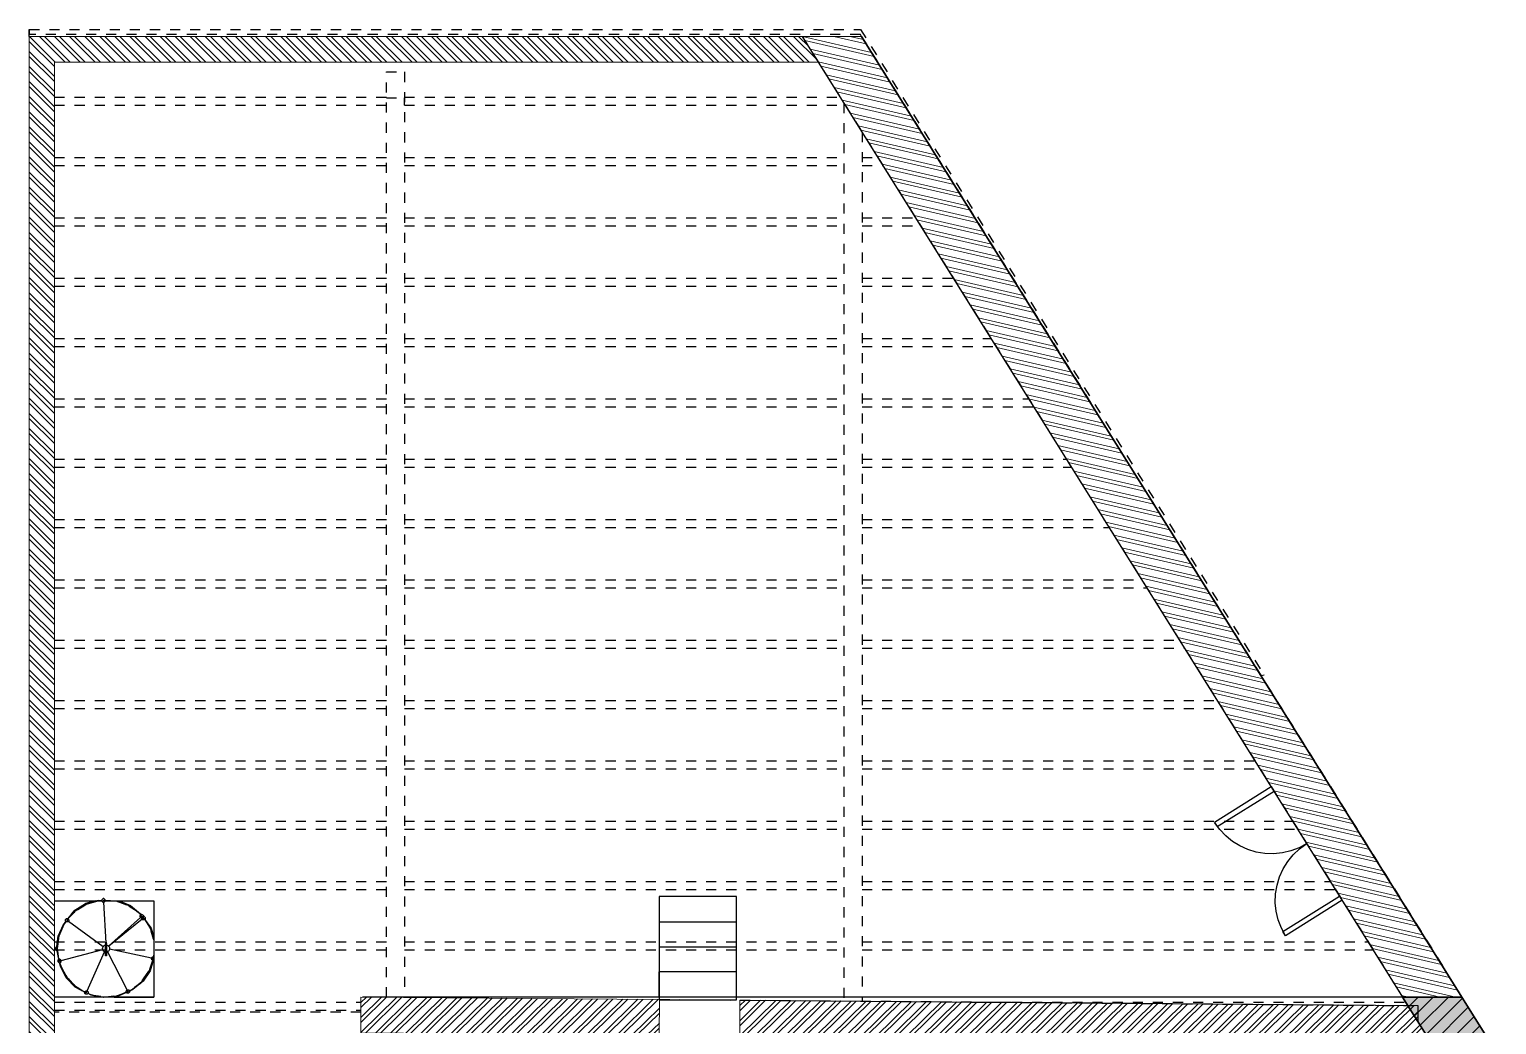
# Model space of a CAD drawing. Header units: metres. Extents: x -0.4 to 25, y -4 to 22.1.
# Drawn here: x 1.19 to 15.78, y 12.18 to 22.08 of the extents above; entities that cross this region are included whole.
import ezdxf

# ---------------------------------------------------------------- set-up
doc = ezdxf.new("R2010")
doc.units = ezdxf.units.M
doc.linetypes.add('DASH', pattern=[0.2, 0.1, -0.1])
for name, color, linetype in [('02_MURS_MAISON-F', 7, 'CONTINUOUS'), ('02_MURS_MAISON-R', 7, 'CONTINUOUS'), ('02_MURS_MAISON-S', 7, 'CONTINUOUS'), ('02_MURS_MAISON-S-SH', 7, 'CONTINUOUS'), ('04_MENUISERIE-F', 7, 'CONTINUOUS'), ('22_COUVERTURE-R', 7, 'CONTINUOUS'), ('LAYER0-F', 7, 'CONTINUOUS'), ('LAYER0-R', 7, 'CONTINUOUS'), ('Z_01_TOITURE-R', 7, 'CONTINUOUS'), ('Z_02_R_0-F', 7, 'CONTINUOUS'), ('Z_02_R_0-S', 7, 'CONTINUOUS'), ('Z_02_R_0-S-SF', 7, 'CONTINUOUS'), ('Z_02_R_0-S-SH', 7, 'CONTINUOUS'), ('Z_03_R-1-F', 7, 'CONTINUOUS'), ('Z_1_R+1-R', 7, 'CONTINUOUS')]:
    doc.layers.add(name, color=color, linetype=linetype)

msp = doc.modelspace()

# ---------------------------------------------------------------- hatches: boundary and pattern name
at = {"layer": '02_MURS_MAISON-S-SH', "lineweight": 18}
h = msp.add_hatch(dxfattribs=at)
h.set_pattern_fill('NEN metselwerk van baksteen (arcering)', color=256, style=0, pattern_type=2)
h.set_pattern_definition([(-45, (1.18835, 22.00709), (0.07499985, 0.07499985), []), (-45, (1.18835, 21.95709), (0.07499985, 0.07499985), [])])
h.paths.add_polyline_path([(1.188, 22.007), (1.188, 2.316), (1.438, 2.316), (1.438, 21.751), (9.035, 21.751), (8.875, 22.007)], flags=16)
h = msp.add_hatch(dxfattribs=at)
h.set_pattern_fill('NEN metselwerk van baksteen (arcering)', color=256, style=0, pattern_type=2)
h.set_pattern_definition([(-13, (8.87529, 22.00709), (0.0238596, 0.1033473), []), (-13, (8.90178, 21.96469), (0.0238596, 0.1033473), [])])
h.paths.add_polyline_path([(8.875, 22.007), (14.846, 12.451), (15.436, 12.451), (9.465, 22.007)], flags=16)
h = msp.add_hatch(dxfattribs=at)
h.set_pattern_fill('NEN metselwerk van baksteen (arcering)', color=256, style=0, pattern_type=2)
h.set_pattern_definition([(44.5316, (4.48357, 12.09691), (-0.0743843, 0.0756104), []), (44.5316, (4.53357, 12.0965), (-0.0743843, 0.0756104), [])])
h.paths.add_polyline_path([(4.484, 12.097), (7.453, 12.073), (7.456, 12.427), (4.486, 12.451)], flags=16)
h = msp.add_hatch(dxfattribs=at)
h.set_pattern_fill('NEN metselwerk van baksteen (arcering)', color=256, style=0, pattern_type=2)
h.set_pattern_definition([(44.5316, (8.25344, 12.06609), (-0.0743843, 0.0756104), []), (44.5316, (8.30344, 12.06569), (-0.0743843, 0.0756104), [])])
h.paths.add_polyline_path([(8.253, 12.066), (15.122, 12.01), (14.997, 12.211), (14.998, 12.366), (8.256, 12.421)], flags=16)
at = {"layer": 'Z_02_R_0-S-SF', "true_color": 0xf4f4f4}
msp.add_hatch(color=7, dxfattribs=at).paths.add_polyline_path([(14.846, 12.451), (15.283, 11.753), (15.453, 11.859), (15.527, 11.74), (15.781, 11.899), (15.436, 12.451)], flags=16)
at = {"layer": 'Z_02_R_0-S-SH', "lineweight": 18, "true_color": 0x6e6e6e}
h = msp.add_hatch(dxfattribs=at)
h.set_pattern_fill('Skalp default', color=8, style=0, pattern_type=2)
h.set_pattern_definition([(45, (0, 0), (-0.07499985, 0.07499985), [])])
h.paths.add_polyline_path([(14.846, 12.451), (15.283, 11.753), (15.453, 11.859), (15.527, 11.74), (15.781, 11.899), (15.436, 12.451)], flags=16)

# ---------------------------------------------------------------- linework, layer by layer
at = {"layer": '02_MURS_MAISON-F', "color": 7}
msp.add_lwpolyline([(14.836, 12.451), (4.5, 12.451)], dxfattribs=at)
at = {"layer": '02_MURS_MAISON-R', "color": 7, "linetype": 'DASH'}
msp.add_lwpolyline([(7.457, 12.427), (8.256, 12.421)], dxfattribs=at)
at = {"layer": '02_MURS_MAISON-S', "lineweight": 0}
for points in [[(1.188, 22.007), (1.188, 2.316), (1.438, 2.316), (1.438, 21.751), (9.035, 21.751), (8.875, 22.007)], [(8.875, 22.007), (14.846, 12.451), (15.436, 12.451), (9.465, 22.007)], [(4.484, 12.097), (7.453, 12.073), (7.456, 12.427), (4.486, 12.451)], [(8.253, 12.066), (15.122, 12.01), (14.997, 12.211), (14.998, 12.366), (8.256, 12.421)]]:
    msp.add_lwpolyline(points, close=True, dxfattribs=at)
at = {"layer": '04_MENUISERIE-F', "color": 7}
for points in [[(13.54, 14.542), (12.976, 14.189)], [(13.003, 14.147), (13.567, 14.499)], [(12.976, 14.189), (13.003, 14.147)], [(13.892, 13.978), (13.816, 13.936), (13.735, 13.906), (13.65, 13.886), (13.563, 13.877), (13.476, 13.88), (13.39, 13.894), (13.307, 13.919), (13.228, 13.954), (13.154, 14), (13.115, 14.032), (13.087, 14.055), (13.027, 14.119), (12.976, 14.189)], [(13.681, 13.061), (13.64, 13.138), (13.609, 13.219), (13.589, 13.304), (13.58, 13.39), (13.583, 13.477), (13.597, 13.563), (13.622, 13.646), (13.658, 13.726), (13.703, 13.8), (13.759, 13.867), (13.822, 13.927), (13.892, 13.978)], [(13.654, 13.104), (14.219, 13.456)], [(14.245, 13.414), (13.681, 13.061)], [(13.681, 13.061), (13.654, 13.104)]]:
    msp.add_lwpolyline(points, dxfattribs=at)
at = {"layer": '22_COUVERTURE-R', "color": 7, "linetype": 'DASH'}
for points in [[(1.188, 22.007), (1.188, 22.077)], [(1.188, 22.077), (9.453, 22.077)], [(1.188, 22.077), (1.188, 22.026)], [(9.453, 22.077), (13.468, 15.653)], [(9.453, 22.026), (1.188, 22.026)], [(9.465, 22.007), (9.453, 22.026)], [(13.468, 15.653), (13.439, 15.647)]]:
    msp.add_lwpolyline(points, dxfattribs=at)
at = {"layer": 'LAYER0-F', "color": 7}
for points in [[(8.875, 22.007), (14.846, 12.451)], [(15.436, 12.451), (9.465, 22.007)], [(9.465, 22.007), (15.436, 12.451)], [(1.933, 13.397), (1.937, 13.399), (1.94, 13.402), (1.942, 13.406), (1.942, 13.407), (1.943, 13.411), (1.943, 13.415), (1.943, 13.415), (1.942, 13.419), (1.94, 13.423), (1.936, 13.426), (1.933, 13.428), (1.928, 13.43), (1.924, 13.43), (1.919, 13.428), (1.916, 13.426), (1.912, 13.423), (1.91, 13.419), (1.909, 13.414), (1.909, 13.41), (1.91, 13.407), (1.911, 13.406), (1.913, 13.402), (1.916, 13.399), (1.92, 13.396), (1.925, 13.395), (1.927, 13.395), (1.929, 13.396), (1.933, 13.397)], [(1.572, 13.23), (1.578, 13.237), (1.636, 13.297), (1.647, 13.309), (1.669, 13.323), (1.74, 13.366), (1.755, 13.375), (1.78, 13.383), (1.859, 13.406), (1.86, 13.407)], [(1.578, 13.237), (1.606, 13.273), (1.609, 13.277), (1.609, 13.277), (1.636, 13.297)], [(1.606, 13.273), (1.609, 13.277), (1.641, 13.315), (1.747, 13.382), (1.843, 13.407), (1.872, 13.414), (1.909, 13.413)], [(1.669, 13.323), (1.709, 13.354), (1.74, 13.366)], [(1.74, 13.366), (1.669, 13.323)], [(1.74, 13.366), (1.709, 13.354)], [(1.843, 13.407), (1.747, 13.382)], [(1.78, 13.383), (1.826, 13.402), (1.859, 13.406)], [(1.859, 13.406), (1.826, 13.402)], [(1.919, 13.409), (1.92, 13.407)], [(1.922, 13.413), (1.926, 13.412)], [(1.928, 13.404), (1.925, 13.404)], [(1.925, 13.404), (1.927, 13.404)], [(1.927, 13.416), (1.928, 13.416)], [(1.927, 13.407), (1.927, 13.404)], [(1.927, 13.395), (1.949, 12.989)], [(1.929, 13.416), (1.931, 13.416)], [(1.933, 13.418), (1.932, 13.419)], [(1.937, 13.399), (1.933, 13.397)], [(1.934, 13.416), (1.938, 13.416)], [(1.934, 13.409), (1.935, 13.412), (1.935, 13.414)], [(1.935, 13.414), (1.935, 13.412)], [(1.943, 13.415), (2.052, 13.407), (2.058, 13.404), (2.064, 13.402), (2.123, 13.381), (2.146, 13.373), (2.171, 13.364), (2.176, 13.361), (2.181, 13.357), (2.233, 13.322), (2.253, 13.308), (2.275, 13.293), (2.279, 13.288), (2.283, 13.283), (2.297, 13.267)], [(1.943, 13.415), (1.943, 13.415)], [(2.058, 13.404), (2.077, 13.402), (2.146, 13.373)], [(2.123, 13.381), (2.077, 13.401), (2.064, 13.402), (2.058, 13.404)], [(2.146, 13.373), (2.077, 13.402)], [(2.083, 13.407), (2.194, 13.362), (2.293, 13.28), (2.301, 13.27)], [(2.176, 13.361), (2.194, 13.354), (2.253, 13.308)], [(2.181, 13.357), (2.193, 13.352), (2.233, 13.322)], [(2.233, 13.322), (2.193, 13.352)], [(2.253, 13.308), (2.194, 13.354)], [(2.279, 13.288), (2.294, 13.277), (2.3, 13.269)], [(2.298, 13.269), (2.293, 13.276), (2.283, 13.283)], [(1.481, 12.825), (1.481, 12.825), (1.481, 12.828), (1.464, 12.912), (1.46, 12.932), (1.463, 12.955), (1.475, 13.057), (1.528, 13.174), (1.55, 13.199), (1.553, 13.203)], [(1.481, 12.824), (1.481, 12.825), (1.481, 12.828), (1.47, 12.911), (1.467, 12.934), (1.47, 12.957), (1.483, 13.059), (1.532, 13.176), (1.55, 13.199), (1.552, 13.203)], [(1.482, 12.826), (1.471, 12.911), (1.468, 12.934), (1.471, 12.957), (1.485, 13.059), (1.533, 13.176), (1.553, 13.202)], [(1.55, 13.199), (1.528, 13.174)], [(1.55, 13.199), (1.532, 13.176)], [(1.577, 13.206), (1.576, 13.203), (1.572, 13.201), (1.568, 13.199), (1.564, 13.198), (1.559, 13.199), (1.555, 13.201), (1.553, 13.202), (1.553, 13.203), (1.552, 13.203), (1.552, 13.203), (1.549, 13.207), (1.547, 13.211), (1.547, 13.216), (1.547, 13.22), (1.549, 13.224), (1.552, 13.228), (1.555, 13.23), (1.559, 13.232), (1.564, 13.233), (1.568, 13.232), (1.571, 13.231), (1.572, 13.23), (1.576, 13.228), (1.578, 13.224), (1.58, 13.22), (1.581, 13.216), (1.58, 13.211), (1.578, 13.207), (1.577, 13.206)], [(1.56, 13.213), (1.561, 13.214)], [(1.564, 13.224), (1.561, 13.224)], [(1.561, 13.218), (1.562, 13.219)], [(1.561, 13.212), (1.564, 13.216)], [(1.561, 13.212), (1.564, 13.216)], [(1.561, 13.207), (1.564, 13.207)], [(1.562, 13.22), (1.564, 13.222)], [(1.562, 13.22), (1.564, 13.221)], [(1.562, 13.216), (1.563, 13.216)], [(1.562, 13.215), (1.562, 13.216)], [(1.564, 13.216), (1.571, 13.211)], [(1.566, 13.224), (1.569, 13.227)], [(1.566, 13.225), (1.568, 13.227)], [(1.571, 13.22), (1.57, 13.222), (1.568, 13.223)], [(1.568, 13.223), (1.57, 13.222)], [(1.571, 13.211), (1.571, 13.211), (1.57, 13.21)], [(1.57, 13.21), (1.571, 13.211)], [(1.571, 13.23), (1.571, 13.231), (1.606, 13.273)], [(1.572, 13.23), (1.572, 13.23)], [(1.572, 13.23), (1.572, 13.23)], [(1.576, 13.203), (1.577, 13.206)], [(1.577, 13.206), (1.924, 12.954)], [(1.609, 13.277), (1.609, 13.277)], [(2.295, 13.243), (1.977, 12.957)], [(2.311, 13.225), (1.978, 12.956)], [(2.313, 13.238), (2.312, 13.238), (2.309, 13.238), (2.308, 13.237), (2.307, 13.237), (2.304, 13.238), (2.3, 13.239), (2.296, 13.242), (2.295, 13.243), (2.293, 13.245), (2.291, 13.249), (2.291, 13.254), (2.291, 13.258), (2.292, 13.262), (2.295, 13.266), (2.297, 13.267), (2.298, 13.269)], [(2.3, 13.269), (2.294, 13.277)], [(2.298, 13.269), (2.3, 13.269), (2.301, 13.27), (2.302, 13.271), (2.307, 13.272), (2.311, 13.271), (2.315, 13.27), (2.319, 13.267), (2.322, 13.264), (2.324, 13.26), (2.325, 13.256), (2.324, 13.252), (2.324, 13.251), (2.324, 13.25), (2.324, 13.25), (2.323, 13.247), (2.323, 13.247), (2.321, 13.245), (2.32, 13.243), (2.32, 13.243)], [(2.299, 13.268), (2.3, 13.267)], [(2.3, 13.259), (2.299, 13.256)], [(2.301, 13.27), (2.3, 13.269)], [(2.3, 13.269), (2.301, 13.268)], [(2.301, 13.269), (2.302, 13.268)], [(2.308, 13.255), (2.301, 13.249)], [(2.302, 13.248), (2.301, 13.249), (2.301, 13.25)], [(2.301, 13.25), (2.301, 13.249)], [(2.305, 13.258), (2.308, 13.255)], [(2.306, 13.259), (2.306, 13.258)], [(2.307, 13.259), (2.308, 13.258)], [(2.307, 13.257), (2.308, 13.256)], [(2.336, 13.223), (2.333, 13.221), (2.329, 13.219), (2.324, 13.218), (2.32, 13.219), (2.315, 13.221), (2.312, 13.224), (2.311, 13.225), (2.309, 13.227), (2.307, 13.231), (2.307, 13.235), (2.307, 13.237), (2.307, 13.238)], [(2.308, 13.259), (2.308, 13.258)], [(2.308, 13.256), (2.308, 13.256)], [(2.309, 13.257), (2.309, 13.257)], [(2.309, 13.257), (2.309, 13.257)], [(2.309, 13.255), (2.31, 13.254)], [(2.309, 13.255), (2.309, 13.255)], [(2.309, 13.227), (2.311, 13.225)], [(2.31, 13.256), (2.31, 13.256)], [(2.31, 13.256), (2.311, 13.256)], [(2.31, 13.246), (2.312, 13.247), (2.312, 13.247)], [(2.311, 13.255), (2.312, 13.254)], [(2.312, 13.254), (2.311, 13.255)], [(2.311, 13.255), (2.312, 13.254)], [(2.312, 13.247), (2.314, 13.249)], [(2.314, 13.249), (2.314, 13.249), (2.312, 13.248), (2.312, 13.247)], [(2.312, 13.247), (2.312, 13.247)], [(2.313, 13.25), (2.314, 13.249)], [(2.32, 13.243), (2.32, 13.243), (2.318, 13.241), (2.317, 13.24), (2.317, 13.24), (2.316, 13.24), (2.313, 13.238)], [(2.313, 13.238), (2.313, 13.238)], [(2.316, 13.25), (2.315, 13.25)], [(2.315, 13.25), (2.315, 13.25)], [(2.316, 13.253), (2.316, 13.255)], [(2.317, 13.24), (2.316, 13.238)], [(2.324, 13.235), (2.317, 13.23)], [(2.318, 13.229), (2.317, 13.23), (2.317, 13.231)], [(2.317, 13.231), (2.317, 13.23)], [(2.321, 13.239), (2.324, 13.235)], [(2.321, 13.239), (2.324, 13.235)], [(2.322, 13.24), (2.323, 13.239)], [(2.324, 13.252), (2.329, 13.252), (2.333, 13.25), (2.336, 13.248), (2.339, 13.244), (2.34, 13.24), (2.341, 13.235), (2.34, 13.231), (2.339, 13.227), (2.337, 13.224), (2.336, 13.224), (2.336, 13.223), (2.34, 13.216), (2.384, 13.145), (2.393, 13.131), (2.4, 13.106), (2.424, 13.026), (2.428, 13.011)], [(2.324, 13.237), (2.324, 13.237)], [(2.325, 13.237), (2.325, 13.236)], [(2.326, 13.227), (2.328, 13.228), (2.33, 13.229)], [(2.328, 13.237), (2.328, 13.236)], [(2.33, 13.229), (2.328, 13.228)], [(2.329, 13.235), (2.33, 13.234)], [(2.329, 13.235), (2.33, 13.234)], [(2.331, 13.231), (2.333, 13.228)], [(2.332, 13.233), (2.333, 13.235)], [(2.332, 13.231), (2.334, 13.229)], [(2.336, 13.225), (2.337, 13.224), (2.368, 13.18), (2.371, 13.176), (2.371, 13.176), (2.384, 13.145)], [(2.336, 13.224), (2.336, 13.224)], [(2.34, 13.216), (2.368, 13.18), (2.371, 13.176), (2.4, 13.135), (2.428, 13.044)], [(2.371, 13.176), (2.371, 13.176)], [(1.946, 12.866), (1.946, 12.979), (1.949, 12.989), (1.95, 12.997)], [(1.95, 12.997), (1.953, 12.997)], [(1.953, 12.997), (1.957, 12.979), (1.957, 12.86)], [(2.4, 13.106), (2.419, 13.059), (2.424, 13.026)], [(2.424, 13.026), (2.4, 13.106)], [(2.424, 13.026), (2.419, 13.059)], [(1.471, 12.911), (1.47, 12.911), (1.465, 12.912), (1.464, 12.912), (1.46, 12.914), (1.455, 12.917), (1.451, 12.922), (1.449, 12.928), (1.448, 12.934), (1.449, 12.94), (1.451, 12.945), (1.455, 12.95), (1.46, 12.954), (1.463, 12.955), (1.465, 12.956), (1.47, 12.957), (1.471, 12.957)], [(1.463, 12.955), (1.46, 12.954)], [(1.505, 12.814), (1.918, 12.925)], [(1.763, 12.512), (1.937, 12.902)], [(1.946, 12.9), (1.942, 12.9), (1.937, 12.902), (1.934, 12.904), (1.927, 12.909), (1.921, 12.916), (1.918, 12.925), (1.917, 12.934), (1.918, 12.943), (1.921, 12.951), (1.924, 12.954), (1.927, 12.959), (1.934, 12.964), (1.942, 12.967), (1.946, 12.968)], [(1.924, 12.954), (1.921, 12.951)], [(1.957, 12.979), (1.946, 12.979)], [(1.957, 12.973), (1.946, 12.973)], [(1.957, 12.956), (1.946, 12.956)], [(1.946, 12.955), (1.946, 12.955)], [(1.946, 12.95), (1.957, 12.95)], [(1.957, 12.929), (1.946, 12.929)], [(1.957, 12.909), (1.946, 12.909)], [(1.946, 12.897), (1.946, 12.866)], [(1.957, 12.866), (1.946, 12.866)], [(1.946, 12.86), (1.946, 12.866)], [(1.957, 12.86), (1.946, 12.86)], [(1.957, 12.968), (1.96, 12.967), (1.969, 12.964), (1.976, 12.959), (1.977, 12.957), (1.978, 12.956), (1.982, 12.951), (1.985, 12.943), (1.986, 12.934), (1.985, 12.927), (1.985, 12.925), (1.982, 12.916), (1.976, 12.909), (1.969, 12.904), (1.967, 12.903), (1.96, 12.9), (1.957, 12.9)], [(1.957, 12.955), (1.957, 12.955)], [(1.957, 12.913), (1.957, 12.913), (1.962, 12.915)], [(2.161, 12.522), (1.967, 12.903)], [(2.404, 12.838), (1.985, 12.927)], [(2.428, 12.819), (2.427, 12.819), (2.423, 12.817), (2.421, 12.817), (2.42, 12.817), (2.418, 12.817), (2.414, 12.818), (2.41, 12.82), (2.407, 12.823), (2.405, 12.827), (2.403, 12.832), (2.403, 12.836), (2.404, 12.838), (2.404, 12.84), (2.407, 12.844), (2.41, 12.848), (2.413, 12.85), (2.418, 12.851), (2.422, 12.851), (2.424, 12.851), (2.425, 12.851), (2.425, 12.85), (2.427, 12.85), (2.428, 12.849)], [(2.419, 12.843), (2.417, 12.842)], [(2.424, 12.851), (2.426, 12.858), (2.428, 12.867)], [(2.428, 12.86), (2.425, 12.85)], [(2.426, 12.858), (2.425, 12.851)], [(2.425, 12.85), (2.425, 12.851)], [(2.428, 12.867), (2.426, 12.858)], [(1.482, 12.826), (1.481, 12.825), (1.481, 12.825), (1.478, 12.824), (1.475, 12.821), (1.473, 12.817), (1.472, 12.813), (1.472, 12.808), (1.473, 12.804), (1.475, 12.8), (1.478, 12.797), (1.482, 12.794), (1.486, 12.793), (1.49, 12.793), (1.49, 12.793), (1.492, 12.793), (1.492, 12.793), (1.495, 12.794), (1.498, 12.796), (1.502, 12.799), (1.504, 12.803), (1.505, 12.807), (1.506, 12.812), (1.505, 12.814), (1.505, 12.816), (1.502, 12.82), (1.499, 12.823), (1.495, 12.825), (1.491, 12.827), (1.487, 12.827), (1.482, 12.826)], [(1.482, 12.815), (1.481, 12.813)], [(1.482, 12.825), (1.482, 12.825)], [(1.482, 12.819), (1.482, 12.82)], [(1.483, 12.818), (1.482, 12.82)], [(1.484, 12.817), (1.483, 12.82)], [(1.483, 12.812), (1.483, 12.815)], [(1.484, 12.812), (1.484, 12.814)], [(1.484, 12.812), (1.484, 12.813)], [(1.484, 12.811), (1.484, 12.809)], [(1.484, 12.809), (1.484, 12.811)], [(1.49, 12.818), (1.488, 12.818), (1.486, 12.818)], [(1.486, 12.818), (1.488, 12.818)], [(1.489, 12.81), (1.497, 12.812)], [(1.497, 12.812), (1.489, 12.81)], [(1.49, 12.805), (1.489, 12.81)], [(1.489, 12.805), (1.489, 12.81)], [(1.49, 12.793), (1.489, 12.795)], [(1.496, 12.777), (1.493, 12.786), (1.49, 12.793)], [(1.492, 12.793), (1.496, 12.777), (1.5, 12.761), (1.513, 12.738), (1.552, 12.665), (1.56, 12.65), (1.578, 12.631), (1.636, 12.571), (1.647, 12.558), (1.669, 12.545), (1.74, 12.501)], [(1.741, 12.5), (1.74, 12.5), (1.728, 12.506), (1.701, 12.521), (1.643, 12.551), (1.556, 12.641), (1.498, 12.756), (1.493, 12.786), (1.492, 12.793)], [(1.493, 12.786), (1.498, 12.756)], [(1.494, 12.803), (1.495, 12.804)], [(1.496, 12.813), (1.497, 12.812), (1.497, 12.811)], [(1.497, 12.811), (1.497, 12.812)], [(1.499, 12.823), (1.502, 12.82)], [(1.552, 12.665), (1.532, 12.692), (1.513, 12.738)], [(1.513, 12.738), (1.532, 12.692)], [(2.42, 12.818), (2.42, 12.817), (2.412, 12.791), (2.39, 12.712), (2.32, 12.608), (2.219, 12.527), (2.201, 12.52), (2.185, 12.513)], [(2.185, 12.514), (2.209, 12.526), (2.215, 12.529), (2.235, 12.546), (2.306, 12.606), (2.311, 12.611), (2.325, 12.632), (2.378, 12.709), (2.382, 12.714), (2.391, 12.739), (2.418, 12.817)], [(2.378, 12.709), (2.371, 12.692), (2.325, 12.632)], [(2.382, 12.714), (2.378, 12.709)], [(2.421, 12.818), (2.421, 12.817), (2.419, 12.808), (2.412, 12.791), (2.391, 12.739)], [(2.412, 12.835), (2.412, 12.836), (2.412, 12.837)], [(2.412, 12.837), (2.412, 12.836)], [(2.42, 12.834), (2.412, 12.836)], [(2.412, 12.836), (2.42, 12.834)], [(2.412, 12.791), (2.419, 12.808)], [(2.415, 12.827), (2.417, 12.826), (2.419, 12.826)], [(2.419, 12.826), (2.417, 12.826)], [(2.419, 12.818), (2.418, 12.817)], [(2.421, 12.838), (2.42, 12.834)], [(2.422, 12.838), (2.42, 12.834)], [(2.422, 12.826), (2.42, 12.822)], [(2.422, 12.825), (2.422, 12.824), (2.421, 12.822)], [(2.421, 12.822), (2.422, 12.824), (2.422, 12.825)], [(2.422, 12.825), (2.422, 12.824)], [(2.423, 12.837), (2.423, 12.835)], [(2.423, 12.835), (2.423, 12.834)], [(2.423, 12.831), (2.423, 12.829)], [(2.423, 12.83), (2.423, 12.829)], [(2.424, 12.832), (2.424, 12.833)], [(2.424, 12.833), (2.424, 12.832)], [(2.424, 12.827), (2.426, 12.828)], [(1.636, 12.571), (1.609, 12.591), (1.578, 12.631)], [(1.578, 12.631), (1.609, 12.591)], [(1.647, 12.558), (1.636, 12.571)], [(2.306, 12.606), (2.294, 12.591), (2.235, 12.546)], [(2.235, 12.546), (2.294, 12.591)], [(2.325, 12.632), (2.371, 12.692)], [(1.74, 12.501), (1.728, 12.506), (1.709, 12.514), (1.701, 12.521), (1.669, 12.545)], [(1.74, 12.501), (1.742, 12.505), (1.745, 12.509), (1.749, 12.511), (1.753, 12.513), (1.758, 12.513), (1.762, 12.512), (1.763, 12.512), (1.766, 12.51), (1.769, 12.507), (1.772, 12.504), (1.773, 12.5), (1.774, 12.495), (1.773, 12.491), (1.772, 12.489), (1.772, 12.488), (1.772, 12.488), (1.771, 12.487), (1.768, 12.483), (1.764, 12.481), (1.76, 12.479), (1.756, 12.479), (1.751, 12.48), (1.747, 12.482), (1.744, 12.485), (1.741, 12.488), (1.74, 12.493), (1.74, 12.497), (1.74, 12.5), (1.74, 12.501)], [(1.741, 12.501), (1.741, 12.501)], [(1.748, 12.497), (1.745, 12.499)], [(1.747, 12.497), (1.745, 12.498)], [(1.751, 12.502), (1.749, 12.501), (1.748, 12.499)], [(1.748, 12.499), (1.749, 12.501)], [(1.748, 12.494), (1.749, 12.492)], [(1.752, 12.494), (1.75, 12.495)], [(1.752, 12.494), (1.751, 12.495)], [(1.754, 12.493), (1.753, 12.493)], [(1.757, 12.495), (1.756, 12.495)], [(1.757, 12.496), (1.76, 12.504)], [(1.76, 12.504), (1.757, 12.496)], [(1.761, 12.494), (1.757, 12.496)], [(1.76, 12.494), (1.757, 12.496)], [(1.758, 12.494), (1.757, 12.495)], [(1.759, 12.504), (1.76, 12.504), (1.761, 12.503)], [(1.76, 12.493), (1.759, 12.494)], [(1.761, 12.503), (1.76, 12.504)], [(1.765, 12.496), (1.765, 12.498)], [(1.772, 12.489), (1.778, 12.486), (1.802, 12.474), (1.809, 12.473), (1.9, 12.456), (1.926, 12.451), (1.929, 12.451), (1.933, 12.452), (1.963, 12.454), (1.967, 12.454), (1.974, 12.455), (2.026, 12.459), (2.052, 12.461), (2.058, 12.463), (2.146, 12.495), (2.155, 12.498)], [(1.778, 12.486), (1.772, 12.488)], [(1.888, 12.451), (1.804, 12.47), (1.772, 12.488)], [(1.772, 12.488), (1.772, 12.488)], [(1.9, 12.456), (1.826, 12.466), (1.809, 12.473)], [(1.809, 12.473), (1.826, 12.466)], [(1.929, 12.451), (1.929, 12.451)], [(1.937, 12.451), (1.933, 12.452)], [(1.963, 12.454), (1.967, 12.454)], [(2.026, 12.459), (1.974, 12.452), (1.966, 12.451)], [(1.967, 12.454), (1.967, 12.454)], [(1.974, 12.455), (1.975, 12.454), (1.974, 12.452), (1.974, 12.451)], [(1.974, 12.452), (1.975, 12.454)], [(2.156, 12.497), (2.156, 12.497), (2.055, 12.453), (2.032, 12.451)], [(2.146, 12.495), (2.077, 12.466), (2.058, 12.463)], [(2.058, 12.463), (2.077, 12.466)], [(2.155, 12.498), (2.146, 12.495)], [(2.186, 12.511), (2.186, 12.508), (2.186, 12.503), (2.184, 12.499), (2.182, 12.495), (2.178, 12.493), (2.174, 12.49), (2.17, 12.49), (2.165, 12.49), (2.161, 12.491), (2.158, 12.494), (2.156, 12.497), (2.155, 12.498), (2.153, 12.502), (2.152, 12.506), (2.152, 12.51), (2.154, 12.515), (2.156, 12.518), (2.16, 12.521), (2.161, 12.522), (2.164, 12.523), (2.168, 12.524), (2.173, 12.523), (2.177, 12.522), (2.18, 12.519), (2.184, 12.516), (2.185, 12.514), (2.185, 12.513), (2.185, 12.512), (2.186, 12.511)], [(2.155, 12.498), (2.155, 12.498)], [(2.163, 12.501), (2.16, 12.499)], [(2.163, 12.5), (2.16, 12.499)], [(2.161, 12.506), (2.161, 12.504), (2.162, 12.502)], [(2.162, 12.502), (2.161, 12.504)], [(2.164, 12.514), (2.165, 12.514), (2.166, 12.515)], [(2.166, 12.515), (2.165, 12.514)], [(2.169, 12.507), (2.165, 12.514)], [(2.165, 12.514), (2.169, 12.507)], [(2.165, 12.499), (2.167, 12.498)], [(2.168, 12.502), (2.166, 12.502)], [(2.168, 12.502), (2.166, 12.501)], [(2.173, 12.509), (2.169, 12.507)], [(2.173, 12.509), (2.169, 12.507)], [(2.17, 12.503), (2.169, 12.503)], [(2.169, 12.503), (2.17, 12.503)], [(2.17, 12.503), (2.169, 12.503)], [(2.171, 12.505), (2.171, 12.505)], [(2.173, 12.506), (2.172, 12.505)], [(2.175, 12.513), (2.173, 12.514)], [(2.185, 12.511), (2.184, 12.51)], [(2.209, 12.526), (2.201, 12.52), (2.194, 12.514), (2.186, 12.511)], [(2.186, 12.508), (2.186, 12.511)], [(2.201, 12.52), (2.219, 12.527)], [(8.256, 12.421), (14.998, 12.366)], [(14.846, 12.451), (15.436, 12.451)], [(14.998, 12.366), (14.997, 12.211)]]:
    msp.add_lwpolyline(points, dxfattribs=at)
at = {"layer": 'LAYER0-R', "color": 7, "linetype": 'DASH'}
for points in [[(8.875, 22.007), (14.846, 12.451)], [(15.436, 12.451), (9.465, 22.007)], [(9.465, 22.007), (15.436, 12.451)], [(8.256, 12.421), (14.998, 12.366)], [(14.846, 12.451), (15.436, 12.451)], [(14.998, 12.366), (14.997, 12.211)]]:
    msp.add_lwpolyline(points, dxfattribs=at)
at = {"layer": 'Z_01_TOITURE-R', "color": 7, "linetype": 'DASH'}
for points in [[(4.74, 12.449), (4.74, 21.653)], [(4.74, 21.653), (4.92, 21.653)], [(4.92, 21.653), (4.92, 12.448)], [(4.74, 21.397), (4.92, 21.397)], [(4.92, 21.322), (4.92, 21.397)], [(9.29, 21.344), (9.29, 12.412)], [(9.47, 21.056), (9.47, 12.411)]]:
    msp.add_lwpolyline(points, dxfattribs=at)
at = {"layer": 'Z_02_R_0-F', "color": 7}
for points in [[(8.221, 13.451), (7.451, 13.451)], [(7.451, 13.451), (7.451, 12.427)], [(8.221, 12.425), (8.221, 13.451)], [(1.438, 13.407), (1.91, 13.407)], [(1.911, 13.407), (1.913, 13.407)], [(1.926, 13.407), (1.927, 13.407)], [(1.942, 13.407), (1.942, 13.407)], [(1.942, 13.407), (2.428, 13.407)], [(2.428, 13.407), (2.428, 12.451)], [(7.451, 13.201), (8.221, 13.201)], [(7.451, 12.951), (8.221, 12.951)], [(2.428, 12.831), (2.428, 12.831)], [(8.221, 12.701), (7.451, 12.701)], [(7.451, 12.451), (7.451, 12.701)], [(2.428, 12.451), (1.438, 12.451)], [(2.032, 12.451), (2.428, 12.451)], [(7.456, 12.425), (8.221, 12.425)]]:
    msp.add_lwpolyline(points, dxfattribs=at)
at = {"layer": 'Z_02_R_0-S', "lineweight": 35}
msp.add_lwpolyline([(14.846, 12.451), (15.283, 11.753), (15.453, 11.859), (15.527, 11.74), (15.781, 11.899), (15.436, 12.451)], close=True, dxfattribs=at)
at = {"layer": 'Z_03_R-1-F', "color": 7}
msp.add_lwpolyline([(15.43, 12.46), (9.465, 22.007)], dxfattribs=at)
at = {"layer": 'Z_1_R+1-R', "color": 7, "linetype": 'DASH'}
for points in [[(1.439, 21.402), (4.74, 21.402)], [(1.439, 21.322), (4.74, 21.322)], [(4.92, 21.402), (9.254, 21.402)], [(4.92, 21.322), (9.29, 21.322)], [(1.439, 20.802), (4.74, 20.802)], [(1.439, 20.722), (4.74, 20.722)], [(4.92, 20.802), (9.29, 20.802)], [(4.92, 20.722), (9.29, 20.722)], [(9.47, 20.802), (9.628, 20.802)], [(9.47, 20.722), (9.679, 20.722)], [(1.439, 20.202), (4.74, 20.202)], [(4.92, 20.202), (9.29, 20.202)], [(9.47, 20.202), (10.003, 20.202)], [(1.439, 20.122), (4.74, 20.122)], [(4.92, 20.122), (9.29, 20.122)], [(9.47, 20.122), (10.053, 20.122)], [(1.439, 19.602), (4.74, 19.602)], [(4.92, 19.602), (9.29, 19.602)], [(9.47, 19.602), (10.378, 19.602)], [(1.439, 19.522), (4.74, 19.522)], [(4.92, 19.522), (9.29, 19.522)], [(9.47, 19.522), (10.428, 19.522)], [(1.439, 19.002), (4.74, 19.002)], [(4.92, 19.002), (9.29, 19.002)], [(9.47, 19.002), (10.753, 19.002)], [(1.439, 18.922), (4.74, 18.922)], [(4.92, 18.922), (9.29, 18.922)], [(9.47, 18.922), (10.803, 18.922)], [(1.439, 18.402), (4.74, 18.402)], [(4.92, 18.402), (9.29, 18.402)], [(9.47, 18.402), (11.128, 18.402)], [(1.439, 18.322), (4.74, 18.322)], [(4.92, 18.322), (9.29, 18.322)], [(9.47, 18.322), (11.178, 18.322)], [(1.439, 17.802), (4.74, 17.802)], [(1.439, 17.722), (4.74, 17.722)], [(4.92, 17.802), (9.29, 17.802)], [(4.92, 17.722), (9.29, 17.722)], [(9.47, 17.802), (11.503, 17.802)], [(9.47, 17.722), (11.553, 17.722)], [(1.439, 17.202), (4.74, 17.202)], [(1.439, 17.122), (4.74, 17.122)], [(4.92, 17.202), (9.29, 17.202)], [(4.92, 17.122), (9.29, 17.122)], [(9.47, 17.202), (11.878, 17.202)], [(9.47, 17.122), (11.928, 17.122)], [(1.439, 16.602), (4.74, 16.602)], [(1.439, 16.522), (4.74, 16.522)], [(4.92, 16.602), (9.29, 16.602)], [(4.92, 16.522), (9.29, 16.522)], [(9.47, 16.602), (12.253, 16.602)], [(9.47, 16.522), (12.303, 16.522)], [(1.439, 16.002), (4.74, 16.002)], [(1.439, 15.922), (4.74, 15.922)], [(4.92, 16.002), (9.29, 16.002)], [(4.92, 15.922), (9.29, 15.922)], [(9.47, 16.002), (12.628, 16.002)], [(9.47, 15.922), (12.678, 15.922)], [(1.439, 15.402), (4.74, 15.402)], [(4.92, 15.402), (9.29, 15.402)], [(9.47, 15.402), (13.003, 15.402)], [(1.439, 15.322), (4.74, 15.322)], [(4.92, 15.322), (9.29, 15.322)], [(9.47, 15.322), (13.053, 15.322)], [(1.439, 14.802), (4.74, 14.802)], [(4.92, 14.802), (9.29, 14.802)], [(9.47, 14.802), (13.378, 14.802)], [(1.439, 14.722), (4.74, 14.722)], [(4.92, 14.722), (9.29, 14.722)], [(9.47, 14.722), (13.428, 14.722)], [(1.439, 14.202), (4.74, 14.202)], [(4.92, 14.202), (9.29, 14.202)], [(9.47, 14.202), (13.753, 14.202)], [(1.439, 14.122), (4.74, 14.122)], [(4.92, 14.122), (9.29, 14.122)], [(9.47, 14.122), (13.803, 14.122)], [(1.439, 13.602), (4.74, 13.602)], [(4.92, 13.602), (9.29, 13.602)], [(9.47, 13.602), (14.128, 13.602)], [(1.439, 13.522), (4.74, 13.522)], [(4.92, 13.522), (9.29, 13.522)], [(9.47, 13.522), (14.178, 13.522)], [(1.439, 13.002), (4.74, 13.002)], [(4.92, 13.002), (9.29, 13.002)], [(9.47, 13.002), (14.503, 13.002)], [(1.439, 12.922), (4.74, 12.922)], [(4.92, 12.922), (9.29, 12.922)], [(9.47, 12.922), (14.553, 12.922)], [(1.439, 12.402), (4.486, 12.402)], [(1.439, 12.322), (4.486, 12.322)], [(4.485, 12.301), (1.439, 12.301)], [(10.562, 12.402), (14.877, 12.402)]]:
    msp.add_lwpolyline(points, dxfattribs=at)

doc.saveas('drawing.dxf')
